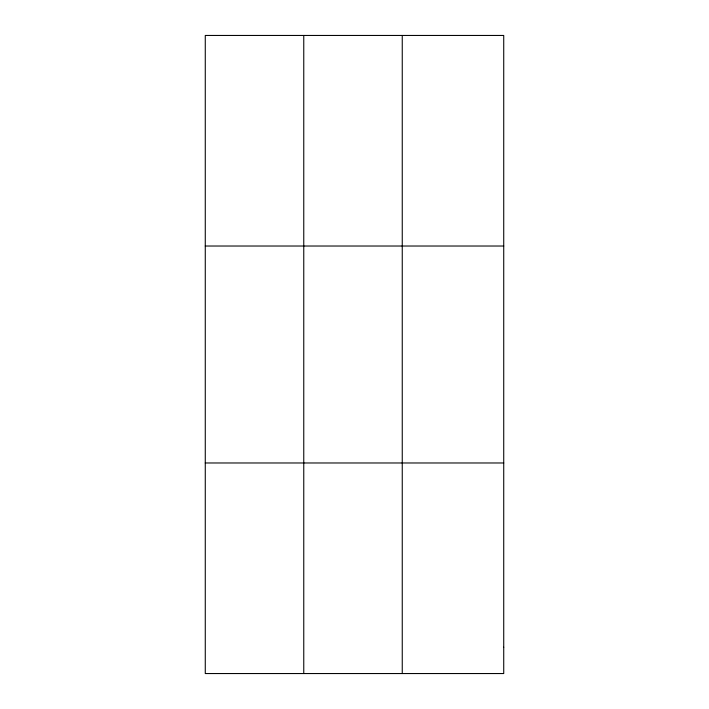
<?xml version="1.0" encoding="UTF-8"?>
<svg xmlns="http://www.w3.org/2000/svg" width="709" height="709" viewBox="0 0 709 709"><rect width="100%" height="100%" fill="white"/><g stroke="black" fill="none" stroke-linecap="round" stroke-linejoin="round"><path stroke-width="1.06" d="M303.762 673.55L303.762 35.45M402.251 673.55L402.251 35.45M205.273 246.023L503.727 246.023M205.273 462.977L503.727 462.977M503.727 647.228L503.727 673.55L205.273 673.55L205.273 35.45L503.727 35.45L503.727 647.228"/></g></svg>
